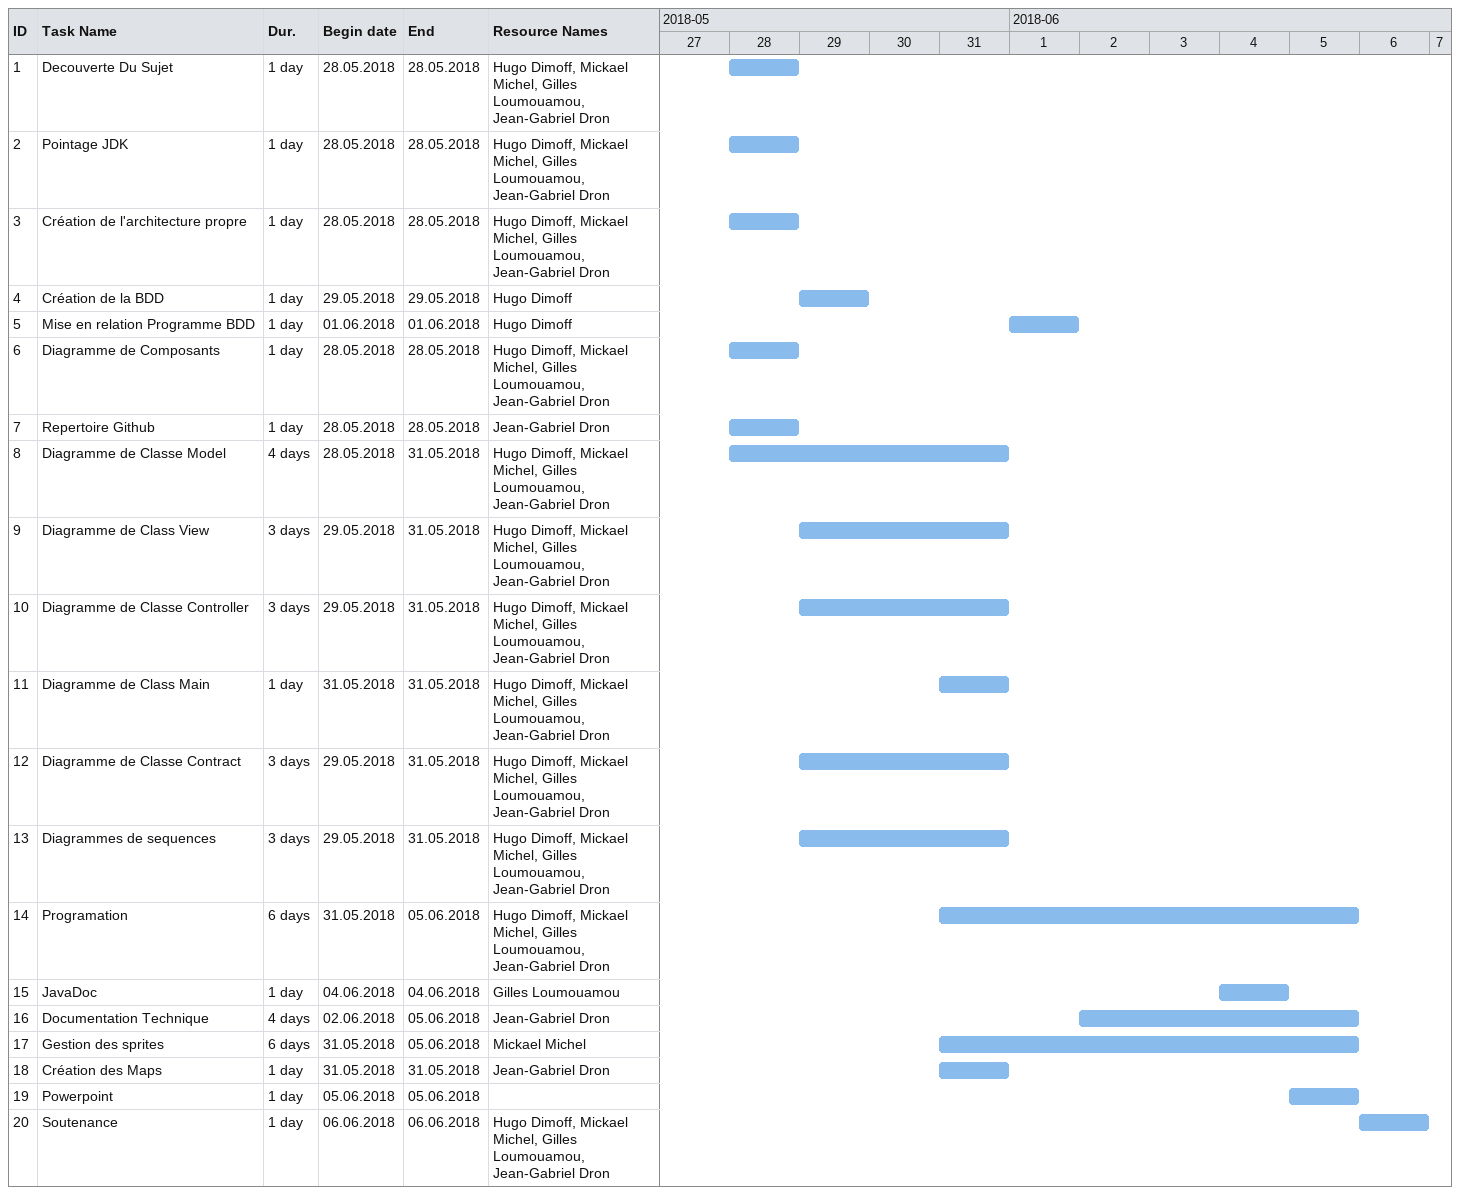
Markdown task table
| ID | Task | Duration | Start | Finish | Resources |
|---|---|---|---|---|---|
| 1 | Decouverte Du Sujet | 1d | 2018-05-28 | 2018-05-28 | Hugo Dimoff, Mickael Michel, Gilles Loumouamou, Jean-Gabriel Dron |
| 2 | Pointage JDK | 1d | 2018-05-28 | 2018-05-28 | Hugo Dimoff, Mickael Michel, Gilles Loumouamou, Jean-Gabriel Dron |
| 3 | Création de l'architecture propre | 1d | 2018-05-28 | 2018-05-28 | Hugo Dimoff, Mickael Michel, Gilles Loumouamou, Jean-Gabriel Dron |
| 4 | Création de la BDD | 1d | 2018-05-29 | 2018-05-29 | Hugo Dimoff |
| 5 | Mise en relation Programme BDD | 1d | 2018-06-01 | 2018-06-01 | Hugo Dimoff |
| 6 | Diagramme de Composants | 1d | 2018-05-28 | 2018-05-28 | Hugo Dimoff, Mickael Michel, Gilles Loumouamou, Jean-Gabriel Dron |
| 7 | Repertoire Github | 1d | 2018-05-28 | 2018-05-28 | Jean-Gabriel Dron |
| 8 | Diagramme de Classe Model | 4d | 2018-05-28 | 2018-05-31 | Hugo Dimoff, Mickael Michel, Gilles Loumouamou, Jean-Gabriel Dron |
| 9 | Diagramme de Class View | 3d | 2018-05-29 | 2018-05-31 | Hugo Dimoff, Mickael Michel, Gilles Loumouamou, Jean-Gabriel Dron |
| 10 | Diagramme de Classe Controller | 3d | 2018-05-29 | 2018-05-31 | Hugo Dimoff, Mickael Michel, Gilles Loumouamou, Jean-Gabriel Dron |
| 11 | Diagramme de Class Main | 1d | 2018-05-31 | 2018-05-31 | Hugo Dimoff, Mickael Michel, Gilles Loumouamou, Jean-Gabriel Dron |
| 12 | Diagramme de Classe Contract | 3d | 2018-05-29 | 2018-05-31 | Hugo Dimoff, Mickael Michel, Gilles Loumouamou, Jean-Gabriel Dron |
| 13 | Diagrammes de sequences | 3d | 2018-05-29 | 2018-05-31 | Hugo Dimoff, Mickael Michel, Gilles Loumouamou, Jean-Gabriel Dron |
| 14 | Programation | 6d | 2018-05-31 | 2018-06-05 | Hugo Dimoff, Mickael Michel, Gilles Loumouamou, Jean-Gabriel Dron |
| 15 | JavaDoc | 1d | 2018-06-04 | 2018-06-04 | Gilles Loumouamou |
| 16 | Documentation Technique | 4d | 2018-06-02 | 2018-06-05 | Jean-Gabriel Dron |
| 17 | Gestion des sprites | 6d | 2018-05-31 | 2018-06-05 | Mickael Michel |
| 18 | Création des Maps | 1d | 2018-05-31 | 2018-05-31 | Jean-Gabriel Dron |
| 19 | Powerpoint | 1d | 2018-06-05 | 2018-06-05 |  |
| 20 | Soutenance | 1d | 2018-06-06 | 2018-06-06 | Hugo Dimoff, Mickael Michel, Gilles Loumouamou, Jean-Gabriel Dron |
